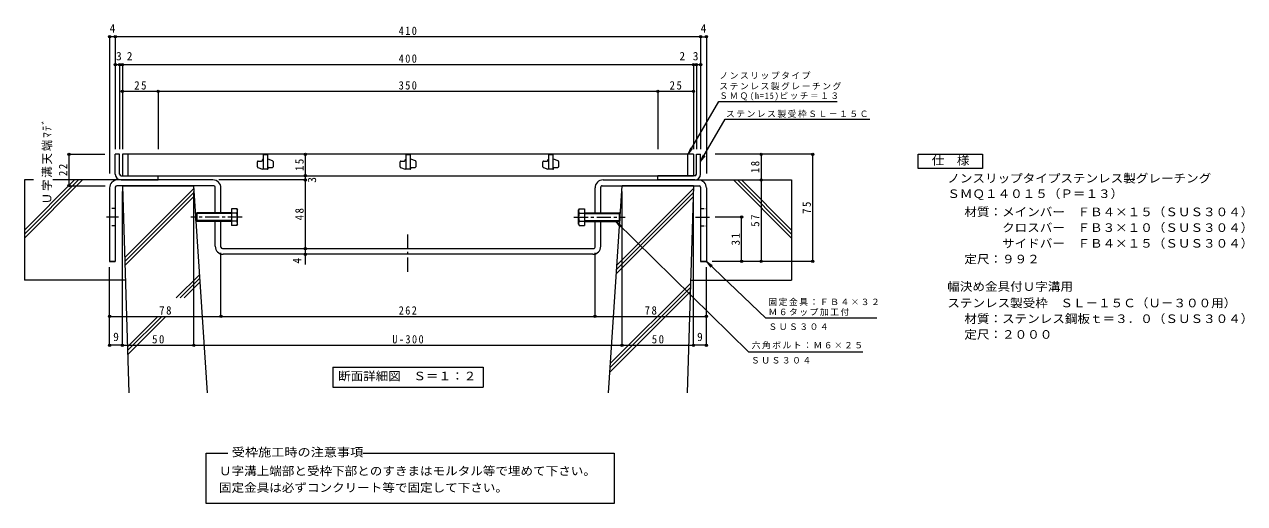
# Model space of a CAD drawing. Units: millimetres at full size. Extents: x -323 to 600, y -1771 to 316.
# Drawn here: x -255 to 600, y -1771 to -1436 of the extents above; entities that cross this region are included whole.
import ezdxf
from ezdxf.enums import TextEntityAlignment as Align

# ---------------------------------------------------------------- set-up
doc = ezdxf.new("R2010")
doc.units = ezdxf.units.MM
doc.header["$LTSCALE"] = 2
doc.header["$PDMODE"] = 32
doc.header["$PDSIZE"] = 1.6
doc.linetypes.add('CHAIN1', pattern=[8, 5, -1, 1, -1])
doc.linetypes.add('DASHED1', pattern=[1.8, 1.2, -0.6])
for name, color, linetype, lineweight in [('D-1', 2, 'Continuous', 9), ('D-2', 3, 'Continuous', 9), ('D-4', 7, 'Continuous', 9), ('D-5', 7, 'Continuous', 9), ('D-6', 6, 'Continuous', 9), ('D-8', 3, 'Continuous', 9), ('D-A', 2, 'Continuous', 9)]:
    doc.layers.add(name, color=color, linetype=linetype, lineweight=lineweight)
doc.styles.add('ＭＳ ゴシック', font='')
doc.styles.get('ＭＳ ゴシック').set_extended_font_data('MS Gothic')

msp = doc.modelspace()

# ---------------------------------------------------------------- linework, layer by layer
at = {"layer": 'D-1'}
for p, q in [((-191.123, -1540.428), (-191.123, -1526.428)), ((218.877, -1540.428), (218.877, -1526.428)), ((-187.123, -1541.428), (-161.123, -1541.428)), ((-187.123, -1544.428), (-161.123, -1544.428)), ((-161.123, -1544.428), (-161.123, -1541.428)), ((188.877, -1544.428), (188.877, -1541.428)), ((214.877, -1541.428), (188.877, -1541.428)), ((214.877, -1544.428), (188.877, -1544.428))]:
    msp.add_line(p, q, dxfattribs=at)
for points in [[(-188.123, -1540.428), (-188.123, -1526.428), (-191.123, -1526.428)], [(215.877, -1540.428), (215.877, -1526.428), (218.877, -1526.428)]]:
    msp.add_lwpolyline(points, dxfattribs=at)
for centre, radius, start, end in [((-187.123, -1540.428), 4, 180, 270), ((-187.123, -1540.428), 1, 180, 270), ((214.877, -1540.428), 4, 270, 0), ((214.877, -1540.428), 1, 270, 0)]:
    msp.add_arc(centre, radius, start, end, dxfattribs=at)
at = {"layer": 'D-2'}
for p, q in [((213.877, -1526.428), (-186.123, -1526.428)), ((-186.123, -1526.428), (-186.123, -1541.428)), ((-182.123, -1541.428), (-182.123, -1526.428)), ((-84.623, -1526.928), (-84.623, -1536.928)), ((15.377, -1526.928), (15.377, -1536.928)), ((115.377, -1526.928), (115.377, -1536.928)), ((209.877, -1541.428), (209.877, -1526.428)), ((213.877, -1526.428), (213.877, -1541.428)), ((-91.623, -1535.326), (-91.623, -1531.678)), ((-91.292, -1535.797), (-88.123, -1536.928)), ((-91.123, -1531.178), (-88.623, -1531.178)), ((-88.123, -1530.678), (-88.123, -1530.429)), ((-84.623, -1536.928), (-88.123, -1536.928)), ((-84.123, -1529.928), (-84.623, -1529.928)), ((-80.955, -1531.06), (-84.123, -1529.928)), ((-84.123, -1536.428), (-84.123, -1536.179)), ((-83.623, -1535.678), (-81.123, -1535.678)), ((-80.623, -1531.531), (-80.623, -1535.178)), ((8.377, -1535.326), (8.377, -1531.678)), ((8.708, -1535.797), (11.877, -1536.928)), ((8.877, -1531.178), (11.377, -1531.178)), ((11.877, -1530.678), (11.877, -1530.429)), ((15.377, -1536.928), (11.877, -1536.928)), ((15.877, -1529.928), (15.377, -1529.928)), ((19.045, -1531.06), (15.877, -1529.928)), ((15.877, -1536.428), (15.877, -1536.179)), ((16.377, -1535.678), (18.877, -1535.678)), ((19.377, -1531.531), (19.377, -1535.178)), ((108.377, -1535.326), (108.377, -1531.678)), ((108.708, -1535.797), (111.877, -1536.928)), ((108.877, -1531.178), (111.377, -1531.178)), ((111.877, -1530.678), (111.877, -1530.429)), ((115.377, -1536.928), (111.877, -1536.928)), ((115.877, -1529.928), (115.377, -1529.928)), ((119.045, -1531.06), (115.877, -1529.928)), ((115.877, -1536.428), (115.877, -1536.179)), ((116.377, -1535.678), (118.877, -1535.678)), ((119.377, -1531.531), (119.377, -1535.178)), ((-186.123, -1541.428), (213.877, -1541.428))]:
    msp.add_line(p, q, dxfattribs=at)
for points in [[(-84.623, -1526.928), (-87.623, -1526.928), (-87.623, -1536.928)], [(15.377, -1526.928), (12.377, -1526.928), (12.377, -1536.928)], [(115.377, -1526.928), (112.377, -1526.928), (112.377, -1536.928)]]:
    msp.add_lwpolyline(points, dxfattribs=at)
for centre, start, end in [((-91.123, -1531.678), 90, 180), ((-91.123, -1535.326), 180, 250.34616), ((-88.623, -1530.678), 270, 0), ((-87.623, -1530.429), 90, 180), ((-84.623, -1536.428), 270, 0), ((-83.623, -1536.179), 90, 180), ((-81.123, -1535.178), 270, 0), ((-81.123, -1531.531), 0, 70.34616), ((8.877, -1531.678), 90, 180), ((8.877, -1535.326), 180, 250.34616), ((11.377, -1530.678), 270, 0), ((12.377, -1530.429), 90, 180), ((15.377, -1536.428), 270, 0), ((16.377, -1536.179), 90, 180), ((18.877, -1535.178), 270, 0), ((18.877, -1531.531), 0, 70.34616), ((108.877, -1531.678), 90, 180), ((108.877, -1535.326), 180, 250.34616), ((111.377, -1530.678), 270, 0), ((112.377, -1530.429), 90, 180), ((115.377, -1536.428), 270, 0), ((116.377, -1536.179), 90, 180), ((118.877, -1535.178), 270, 0), ((118.877, -1531.531), 0, 70.34616)]:
    msp.add_arc(centre, 0.5, start, end, dxfattribs=at)
at = {"layer": 'D-4'}
for p, q in [((-195.123, -1443.667), (-195.123, -1539.938)), ((-191.123, -1444.267), (-195.123, -1444.267)), ((-191.123, -1443.667), (-191.123, -1522.965)), ((218.877, -1444.267), (-191.123, -1444.267)), ((218.877, -1443.667), (218.877, -1522.965)), ((218.877, -1444.267), (222.877, -1444.267)), ((222.877, -1443.667), (222.877, -1539.938)), ((-191.123, -1463.684), (-188.123, -1463.684)), ((-188.123, -1463.084), (-188.123, -1522.965)), ((-188.123, -1463.684), (-186.123, -1463.684)), ((-186.123, -1463.084), (-186.123, -1522.965)), ((-186.123, -1463.684), (213.877, -1463.684)), ((213.877, -1463.084), (213.877, -1522.965)), ((213.877, -1463.684), (215.877, -1463.684)), ((215.877, -1463.084), (215.877, -1522.965)), ((215.877, -1463.684), (218.877, -1463.684)), ((-161.123, -1482.437), (-186.123, -1482.437)), ((-161.123, -1481.837), (-161.123, -1522.965)), ((188.877, -1482.437), (-161.123, -1482.437)), ((188.877, -1481.837), (188.877, -1522.965)), ((213.877, -1482.437), (188.877, -1482.437)), ((-224.244, -1526.428), (-198.427, -1526.428)), ((-223.644, -1526.428), (-223.644, -1548.428)), ((-57.934, -1541.428), (-57.934, -1526.428)), ((297.954, -1526.428), (229.129, -1526.428)), ((261.256, -1526.428), (261.256, -1544.428)), ((297.354, -1601.428), (297.354, -1526.428)), ((-57.334, -1544.428), (-118.723, -1544.428)), ((-57.934, -1544.428), (-57.934, -1541.428)), ((-57.934, -1592.428), (-57.934, -1544.428)), ((261.256, -1544.428), (261.256, -1601.428)), ((-224.244, -1548.428), (-198.301, -1548.428)), ((-186.123, -1660.663), (-186.123, -1552.428)), ((-136.123, -1660.663), (-136.123, -1552.428)), ((163.877, -1660.663), (163.877, -1552.428)), ((213.877, -1660.663), (213.877, -1552.428)), ((248.173, -1570.428), (229.129, -1570.428)), ((247.573, -1601.428), (247.573, -1570.428)), ((-117.123, -1640.485), (-117.123, -1595.428)), ((-57.934, -1603.661), (-57.934, -1592.428)), ((144.877, -1640.485), (144.877, -1595.428)), ((-195.123, -1660.663), (-195.123, -1605.428)), ((222.877, -1660.663), (222.877, -1605.428)), ((297.954, -1601.428), (226.877, -1601.428)), ((-195.123, -1639.885), (-117.123, -1639.885)), ((-117.123, -1639.885), (144.877, -1639.885)), ((144.877, -1639.885), (222.877, -1639.885)), ((-186.123, -1660.063), (-195.123, -1660.063)), ((-186.123, -1660.063), (-136.123, -1660.063)), ((-136.123, -1660.063), (163.877, -1660.063)), ((163.877, -1660.063), (213.877, -1660.063)), ((222.877, -1660.063), (213.877, -1660.063))]:
    msp.add_line(p, q, dxfattribs=at)
for p in [(-195.123, -1444.267), (-191.123, -1444.267), (218.877, -1444.267), (222.877, -1444.267), (-191.123, -1463.684), (-188.123, -1463.684), (-186.123, -1463.684), (213.877, -1463.684), (215.877, -1463.684), (218.877, -1463.684), (-186.123, -1482.437), (-161.123, -1482.437), (188.877, -1482.437), (213.877, -1482.437), (-223.644, -1526.428), (-57.934, -1526.428), (261.256, -1526.428), (297.354, -1526.428), (-57.934, -1541.428), (-57.934, -1541.428), (-57.934, -1544.428), (261.256, -1544.428), (-223.644, -1548.428), (247.573, -1570.428), (-57.934, -1592.428), (-57.934, -1596.428), (247.573, -1601.428), (261.256, -1601.428), (297.354, -1601.428), (-195.123, -1639.885), (-117.123, -1639.885), (144.877, -1639.885), (222.877, -1639.885), (-195.123, -1660.063), (-186.123, -1660.063), (-136.123, -1660.063), (163.877, -1660.063), (213.877, -1660.063), (222.877, -1660.063)]:
    msp.add_point(p, dxfattribs=at)
at = {"layer": 'D-5'}
for p, q in [((210.216, -1526.428), (231.502, -1489.561)), ((231.502, -1489.561), (314.599, -1489.561)), ((218.877, -1531.428), (235.958, -1501.842)), ((235.958, -1501.842), (337.355, -1501.842)), ((210.216, -1526.428), (212.13, -1521.809)), ((210.216, -1526.428), (213.26, -1522.462)), ((218.877, -1531.428), (220.79, -1526.809)), ((218.877, -1531.428), (221.92, -1527.462)), ((371.235, -1526.428), (416.235, -1526.428)), ((371.235, -1536.428), (371.235, -1526.428)), ((416.235, -1526.428), (416.235, -1536.428)), ((416.235, -1536.428), (371.235, -1536.428)), ((159.5, -1573.428), (162.583, -1577.365)), ((222.877, -1601.428), (226.013, -1605.322)), ((342.344, -1641.171), (264.529, -1641.171)), ((332.457, -1664.782), (252.687, -1664.782)), ((-38.723, -1675.341), (66.477, -1675.341)), ((-38.723, -1675.341), (-38.723, -1689.341)), ((66.477, -1675.341), (66.477, -1689.341)), ((-38.723, -1689.341), (66.477, -1689.341)), ((-127.492, -1735.653), (-112.276, -1735.653)), ((-127.492, -1770.819), (-127.492, -1735.653))]:
    msp.add_line(p, q, dxfattribs=at)
for points in [[(252.687, -1664.782), (159.5, -1573.428), (163.497, -1576.433)], [(264.529, -1641.171), (222.877, -1601.428), (226.914, -1604.378)], [(-17.562, -1735.653), (158.306, -1735.653), (158.306, -1770.819), (-127.492, -1770.819)]]:
    msp.add_lwpolyline(points, dxfattribs=at)
at = {"layer": 'D-6'}
for p, q in [((-254.803, -1544.429), (-254.803, -1614.429)), ((-254.803, -1579.486), (-219.746, -1544.429)), ((-254.803, -1585.143), (-214.089, -1544.429)), ((-254.803, -1582.315), (-216.918, -1544.429)), ((-248.453, -1544.429), (-254.803, -1544.429)), ((-187.123, -1544.429), (-234.856, -1544.429)), ((282.557, -1585.143), (241.842, -1544.428)), ((282.557, -1582.314), (244.671, -1544.428)), ((282.557, -1579.486), (247.499, -1544.428)), ((-186.123, -1548.428), (-136.123, -1548.428)), ((-186.123, -1548.428), (-181.592, -1693.428)), ((-184.551, -1598.756), (-136.005, -1550.21)), ((-184.465, -1601.499), (-135.828, -1552.862)), ((-184.379, -1604.242), (-135.651, -1555.514)), ((-126.457, -1693.428), (-136.123, -1548.428)), ((154.21, -1693.428), (163.877, -1548.428)), ((159.967, -1607.067), (213.724, -1553.31)), ((160.169, -1604.036), (213.815, -1550.39)), ((213.877, -1548.428), (163.877, -1548.428)), ((213.877, -1548.428), (209.345, -1693.428)), ((159.765, -1610.097), (213.633, -1556.23)), ((-184.061, -1614.429), (-254.803, -1614.429)), ((-148.479, -1626.978), (-131.986, -1610.485)), ((-145.65, -1626.978), (-131.809, -1613.137)), ((211.814, -1614.428), (282.557, -1614.428)), ((-142.822, -1626.978), (-131.633, -1615.788)), ((155.173, -1678.983), (211.559, -1622.597)), ((155.375, -1675.952), (211.65, -1619.677)), ((155.577, -1672.922), (211.741, -1616.758)), ((-182.602, -1661.101), (-161.386, -1639.885)), ((-182.517, -1663.844), (-158.558, -1639.885)), ((-182.431, -1666.587), (-155.73, -1639.885))]:
    msp.add_line(p, q, dxfattribs=at)
msp.add_lwpolyline([(214.877, -1544.428), (282.557, -1544.428), (282.557, -1614.428)], dxfattribs=at)
at = {"layer": 'D-8'}
for p, q in [((-122.723, -1544.428), (-189.523, -1544.428)), ((150.477, -1544.428), (217.277, -1544.428)), ((-195.123, -1550.028), (-195.123, -1601.428)), ((-191.123, -1549.428), (-191.123, -1601.428)), ((-122.123, -1548.428), (-190.123, -1548.428)), ((-121.123, -1567.428), (-121.123, -1549.428)), ((-117.123, -1567.428), (-117.123, -1550.028)), ((144.877, -1567.428), (144.877, -1550.028)), ((148.877, -1567.428), (148.877, -1549.428)), ((149.877, -1548.428), (217.877, -1548.428)), ((218.877, -1549.428), (218.877, -1601.428)), ((222.877, -1550.028), (222.877, -1601.428)), ((-121.123, -1590.828), (-121.123, -1573.429)), ((-117.123, -1591.428), (-117.123, -1573.429)), ((144.877, -1591.428), (144.877, -1573.428)), ((148.877, -1590.828), (148.877, -1573.428)), ((-116.123, -1592.428), (143.877, -1592.428)), ((143.277, -1596.428), (-115.523, -1596.428)), ((-195.123, -1601.428), (-191.123, -1601.428)), ((-191.123, -1601.428), (-195.123, -1601.428)), ((218.877, -1601.428), (222.877, -1601.428)), ((222.877, -1601.428), (218.877, -1601.428))]:
    msp.add_line(p, q, dxfattribs=at)
at = {"layer": 'D-8', "linetype": 'CHAIN1'}
for p, q in [((-188.974, -1570.428), (-197.376, -1570.428)), ((215.296, -1570.428), (225.129, -1570.428)), ((13.877, -1608.666), (13.877, -1581.325))]:
    msp.add_line(p, q, dxfattribs=at)
at = {"layer": 'D-8', "linetype": 'DASHED1'}
for p, q in [((-191.123, -1564.428), (-195.123, -1564.428)), ((-117.123, -1567.428), (-121.123, -1567.428)), ((144.877, -1567.428), (148.877, -1567.428)), ((218.877, -1564.428), (222.877, -1564.428)), ((-191.123, -1576.428), (-195.123, -1576.428)), ((-117.123, -1573.428), (-121.123, -1573.428)), ((144.877, -1573.428), (148.877, -1573.428)), ((218.877, -1576.428), (222.877, -1576.428))]:
    msp.add_line(p, q, dxfattribs=at)
at = {"layer": 'D-8'}
for centre, radius, start, end in [((-189.523, -1550.028), 5.6, 90, 180), ((-122.723, -1550.028), 5.6, 0, 90), ((150.477, -1550.028), 5.6, 90.00008, 180.00008), ((217.277, -1550.028), 5.6, 0.00008, 90.00008), ((-190.123, -1549.428), 1, 90, 180), ((-122.123, -1549.428), 1, 0, 90), ((149.877, -1549.428), 1, 90.00008, 180.00008), ((217.877, -1549.428), 1, 0.00008, 90.00008), ((-115.523, -1590.828), 5.6, 180, 270), ((-116.123, -1591.428), 1, 180, 270), ((143.277, -1590.828), 5.6, 270, 0.00009), ((143.877, -1591.428), 1, 270, 0.00009)]:
    msp.add_arc(centre, radius, start, end, dxfattribs=at)
at = {"layer": 'D-A', "linetype": 'CHAIN1'}
for p, q in [((-102.296, -1570.429), (-138.19, -1570.429)), ((130.049, -1570.428), (165.943, -1570.428))]:
    msp.add_line(p, q, dxfattribs=at)
at = {"layer": 'D-A'}
for p, q in [((-134.657, -1567.97), (-134.115, -1567.429)), ((-134.657, -1572.887), (-134.657, -1567.97)), ((-109.657, -1567.97), (-134.657, -1567.97)), ((-134.115, -1567.429), (-134.115, -1573.429)), ((-109.657, -1567.429), (-134.115, -1567.429)), ((-109.657, -1564.655), (-109.657, -1576.202)), ((-106.103, -1564.655), (-109.657, -1564.655)), ((-106.103, -1567.542), (-109.657, -1567.542)), ((-106.103, -1564.655), (-105.657, -1565.429)), ((-105.657, -1575.429), (-105.657, -1565.429)), ((133.857, -1564.655), (133.41, -1565.428)), ((133.41, -1575.428), (133.41, -1565.428)), ((133.857, -1564.655), (137.41, -1564.655)), ((133.857, -1567.542), (137.41, -1567.542)), ((137.41, -1564.655), (137.41, -1576.202)), ((137.41, -1567.428), (161.868, -1567.428)), ((137.41, -1567.97), (162.41, -1567.97)), ((161.868, -1567.428), (161.868, -1573.428)), ((162.41, -1567.97), (161.868, -1567.428)), ((162.41, -1572.887), (162.41, -1567.97)), ((-134.657, -1572.887), (-134.115, -1573.429)), ((-109.657, -1572.887), (-134.657, -1572.887)), ((-109.657, -1573.429), (-134.115, -1573.429)), ((-106.103, -1573.315), (-109.657, -1573.315)), ((-106.103, -1576.202), (-109.657, -1576.202)), ((-105.657, -1575.429), (-106.103, -1576.202)), ((133.41, -1575.428), (133.857, -1576.202)), ((133.857, -1573.315), (137.41, -1573.315)), ((133.857, -1576.202), (137.41, -1576.202)), ((137.41, -1572.887), (162.41, -1572.887)), ((137.41, -1573.428), (161.868, -1573.428)), ((162.41, -1572.887), (161.868, -1573.428))]:
    msp.add_line(p, q, dxfattribs=at)
for centre, radius, start, end in [((-109.054, -1566.359), 3.408, 4.38435, 30.00009), ((-108.503, -1566.009), 2.848, 327.42454, 358.1914), ((-115.21, -1570.429), 9.553, 342.41214, 17.58806), ((136.808, -1566.359), 3.408, 150.00002, 175.61575), ((136.256, -1566.008), 2.848, 181.8087, 212.57556), ((142.963, -1570.428), 9.553, 162.41205, 197.58797), ((-108.503, -1574.849), 2.848, 1.80879, 32.57565), ((-109.054, -1574.498), 3.408, 330.0001, 355.61584), ((136.256, -1574.848), 2.848, 147.42445, 178.19131), ((136.808, -1574.498), 3.408, 184.38426, 210)]:
    msp.add_arc(centre, radius, start, end, dxfattribs=at)

# ---------------------------------------------------------------- texts
at = {"layer": 'D-4', "color": 2, "style": 'ＭＳ ゴシック'}
for s, p in [('4', (-195.123, -1443.067)), ('4', (218.877, -1443.067)), ('3', (-190.652, -1462.484)), ('2', (-183.101, -1462.484)), ('2', (203.996, -1462.484)), ('3', (213.356, -1462.484)), ('9', (-192.623, -1658.863)), ('9', (216.377, -1658.863))]:
    msp.add_text(s, height=5.865, dxfattribs=at).set_placement(p, align=Align.BOTTOM_LEFT)
for s, p in [('3', (-48.734, -1546.375)), ('4', (-59.134, -1602.924))]:
    msp.add_text(s, height=5.865, rotation=90, dxfattribs=at).set_placement(p, align=Align.BOTTOM_LEFT)
at = {"layer": 'D-4', "color": 2, "char_height": 5.865, "attachment_point": 7, "style": 'ＭＳ ゴシック'}
for s, insert in [('\\T1.27;\\W0.9;410', (7.377, -1443.067)), ('\\T1.27;\\W0.9;400', (7.377, -1462.484)), ('\\T1.27;\\W0.95;25', (-177.873, -1481.237)), ('\\T1.27;\\W0.9;350', (7.377, -1481.237)), ('\\T1.27;\\W0.95;25', (197.127, -1481.237)), ('\\T1.27;\\W0.95;78', (-160.373, -1638.685)), ('\\T1.27;\\W0.9;262', (7.377, -1638.685)), ('\\T1.27;\\W0.95;78', (179.627, -1638.685)), ('\\T1.27;\\W0.95;50', (-165.373, -1658.863)), ('\\T1.28;\\W0.9;U-300', (2.877, -1658.863)), ('\\T1.27;\\W0.95;50', (184.627, -1658.863))]:
    msp.add_mtext(s, dxfattribs=dict(at, insert=insert))
at = {"layer": 'D-4', "color": 2, "char_height": 5.865, "attachment_point": 7, "rotation": 90, "style": 'ＭＳ ゴシック'}
for s, insert in [('\\T1.16;Ｕ字溝天端ﾏﾃﾞ', (-235.328, -1561.428)), ('\\T1.27;\\W0.95;22', (-224.844, -1541.678)), ('\\T1.27;\\W0.95;15', (-59.134, -1538.178)), ('\\T1.27;\\W0.95;18', (260.056, -1539.678)), ('\\T1.27;\\W0.95;75', (296.154, -1568.178)), ('\\T1.27;\\W0.95;48', (-59.134, -1572.678)), ('\\T1.27;\\W0.95;57', (260.056, -1577.178)), ('\\T1.27;\\W0.95;31', (246.373, -1590.178))]:
    msp.add_mtext(s, dxfattribs=dict(at, insert=insert))
at = {"layer": 'D-5', "color": 2, "style": 'ＭＳ ゴシック'}
for s, width, p in [('仕\u3000様', 1.1, (380.735, -1535.428)), ('ノンスリップタイプステンレス製グレーチング\u3000', 1.1, (391.653, -1548.012)), ('ＳＭＱ１４０１５（Ｐ＝１３）', 1.1, (391.653, -1558.791)), ('材質：メインバー\u3000ＦＢ４×１５（ＳＵＳ３０４）', 1.1, (403.595, -1571.53)), ('\u3000\u3000\u3000クロスバー\u3000ＦＢ３×１０（ＳＵＳ３０４）', 1.1, (403.595, -1582.53)), ('\u3000\u3000\u3000サイドバー\u3000ＦＢ４×１５（ＳＵＳ３０４）', 1.1, (403.595, -1593.53)), ('定尺：９９２', 1.1, (403.595, -1604.53)), ('幅決め金具付Ｕ字溝用', 1.1, (391.653, -1623.73)), ('ステンレス製受枠\u3000ＳＬ－１５Ｃ（Ｕ－３００用）', 1.1, (391.653, -1635.268)), ('材質：ステンレス鋼板ｔ＝３．０（ＳＵＳ３０４）', 1.1, (403.595, -1646.268)), ('定尺：２０００', 1.1, (403.595, -1657.268)), ('断面詳細図\u3000Ｓ＝１：２', 1.1, (-35.123, -1686.341)), ('受枠施工時の注意事項', 1.15, (-109.498, -1739.622)), ('Ｕ字溝上端部と受枠下部とのすきまはモルタル等で埋めて下さい。', 1.1, (-118.498, -1752.762)), ('固定金具は必ずコンクリート等で固定して下さい。', 1.1, (-118.498, -1764.422))]:
    msp.add_text(s, height=5.865, dxfattribs=dict(at, width=width)).set_placement(p, align=Align.BOTTOM_LEFT)
at = {"layer": 'D-5', "char_height": 4.399, "attachment_point": 7, "style": 'ＭＳ ゴシック'}
for s, insert in [('\\T1.17;ノンスリップタイプ', (231.983, -1474.036)), ('\\T1.17;ステンレス製グレーチング', (231.983, -1481.529)), ('\\T1.22;\\W0.95;ＳＭＱ(h=15)ピッチ＝１３', (231.983, -1488.857)), ('\\T1.17;ステンレス製受枠ＳＬ－１５Ｃ', (236.582, -1500.89)), ('\\T1.17;固定金具：ＦＢ４×３２', (266.344, -1632.504)), ('\\T1.17;Ｍ６タップ加工付', (266.344, -1639.504)), ('\\T1.17;ＳＵＳ３０４', (266.344, -1649.392)), ('\\T1.17;六角ボルト：Ｍ６×２５', (254.635, -1662.782)), ('\\T1.17;ＳＵＳ３０４', (254.114, -1672.915))]:
    msp.add_mtext(s, dxfattribs=dict(at, insert=insert))

doc.saveas('drawing.dxf')
